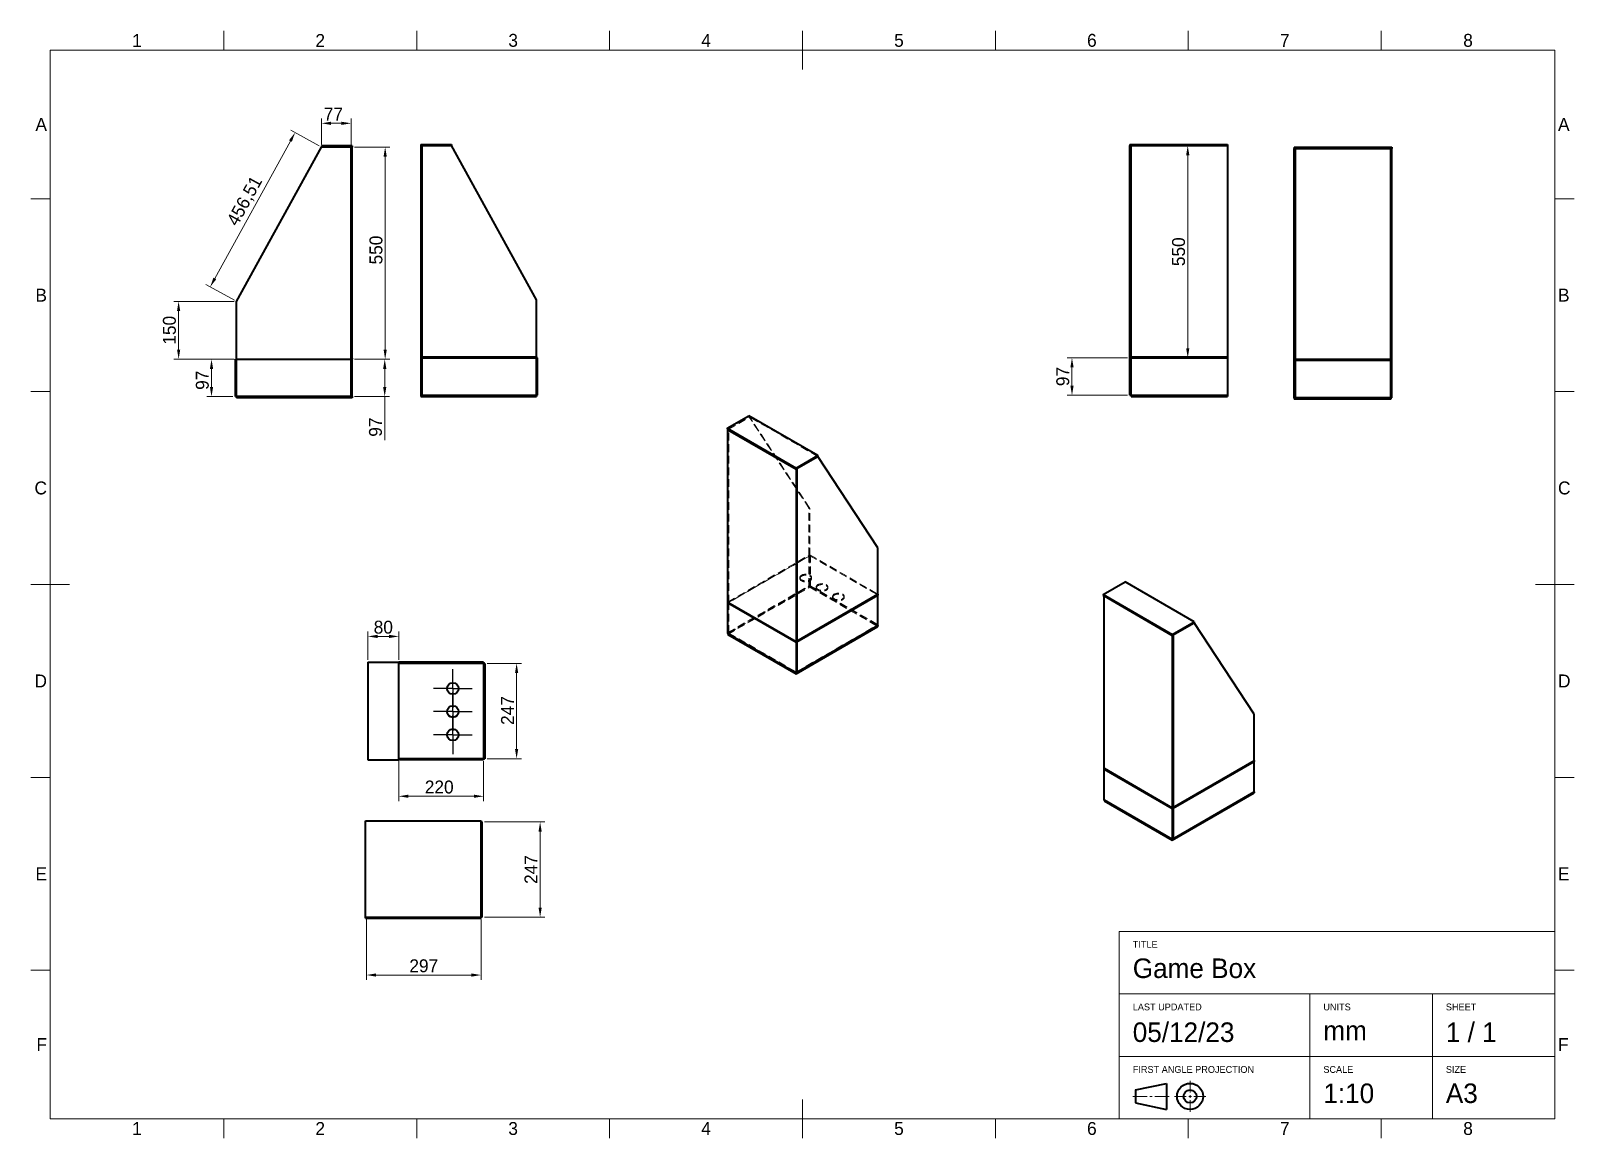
# Model space of a CAD drawing. Header units: millimetres. Extents: x 15 to 415, y 5 to 292.
import ezdxf

# ---------------------------------------------------------------- set-up
doc = ezdxf.new("R2010")
doc.units = ezdxf.units.MM
doc.linetypes.add('CenterLine', pattern=[8, 5, -1, 1, -1])
doc.linetypes.add('DraftedLine', pattern=[3, 2, -1])
for name, color, linetype in [('Annotations', 7, 'Continuous'), ('Border', 7, 'Continuous'), ('Geometries', 7, 'Continuous')]:
    doc.layers.add(name, color=color, linetype=linetype)
doc.styles.add('Shapr0', font='txt', dxfattribs={"height": 3.3495})
doc.styles.add('Shapr1', font='txt', dxfattribs={"height": 3.3495})
doc.styles.add('Shapr3', font='txt', dxfattribs={"height": 3.3495})
doc.styles.add('Shapr4', font='txt', dxfattribs={"height": 3.3495})
doc.styles.add('Shapr6', font='txt', dxfattribs={"height": 3.3495})
doc.styles.add('Shapr9', font='txt', dxfattribs={"height": 3.3495})
doc.dimstyles.new('ISO-25', dxfattribs={"dimtxt": 2.5, "dimasz": 2.5, "dimexe": 1.25, "dimexo": 0.625, "dimtad": 1, "dimtxsty": 'Standard', "dimcen": 2.5, "dimadec": 0, "dimazin": 0, "dimtfac": 1, "dimtmove": 0, "dimatfit": 3, "dimfxl": 1, "dimarcsym": 0})

# ---------------------------------------------------------------- blocks, each defined once
blk = doc.blocks.new('*D2')
at = {"layer": 'Annotations', "color": 0, "linetype": 'Continuous', "lineweight": 15}
for p, q in [((67.67, 221.89), (52.05, 221.89)), ((53.3, 209.39), (53.3, 219.39)), ((67.67, 206.89), (52.05, 206.89))]:
    blk.add_line(p, q, dxfattribs=at)
at = {"layer": 'Annotations', "color": 0}
for points in [[(53.71, 219.39), (52.88, 219.39), (53.3, 221.89)], [(52.88, 209.39), (53.71, 209.39), (53.3, 206.89)]]:
    blk.add_solid(points, dxfattribs=at)
at = {"layer": 'Defpoints', "color": 0}
for p in [(53.3, 221.89), (68.3, 221.89), (68.3, 206.89)]:
    blk.add_point(p, dxfattribs=at)
at = {"layer": 'Annotations', "color": 0, "lineweight": 15, "insert": (50.92, 214.39), "char_height": 3.349, "attachment_point": 5, "rotation": 90, "style": 'Shapr9'}
blk.add_mtext('\\A1;150', dxfattribs=at)
blk = doc.blocks.new('*D3')
at = {"layer": 'Annotations', "color": 0, "linetype": 'Continuous', "lineweight": 15}
for p, q in [((67.37, 206.89), (60.57, 206.89)), ((61.82, 199.69), (61.82, 204.39)), ((67.37, 197.19), (60.57, 197.19))]:
    blk.add_line(p, q, dxfattribs=at)
at = {"layer": 'Annotations', "color": 0}
for points in [[(62.24, 204.39), (61.41, 204.39), (61.82, 206.89)], [(61.41, 199.69), (62.24, 199.69), (61.82, 197.19)]]:
    blk.add_solid(points, dxfattribs=at)
at = {"layer": 'Defpoints', "color": 0}
for p in [(61.82, 206.89), (68, 206.89), (68, 197.19)]:
    blk.add_point(p, dxfattribs=at)
at = {"layer": 'Annotations', "color": 0, "lineweight": 15, "insert": (59.45, 201.44), "char_height": 3.349, "attachment_point": 5, "rotation": 90, "style": 'Shapr9'}
blk.add_mtext('\\A1;97', dxfattribs=at)
blk = doc.blocks.new('*D4')
at = {"layer": 'Annotations', "color": 0, "linetype": 'Continuous', "lineweight": 15}
for p, q in [((89.75, 262.19), (82.39, 266.24)), ((62.69, 227.83), (82.28, 263.44)), ((67.75, 222.19), (60.39, 226.24))]:
    blk.add_line(p, q, dxfattribs=at)
at = {"layer": 'Annotations', "color": 0}
for points in [[(82.64, 263.24), (81.91, 263.65), (83.48, 265.63)], [(62.32, 228.03), (63.05, 227.62), (61.48, 225.63)]]:
    blk.add_solid(points, dxfattribs=at)
at = {"layer": 'Defpoints', "color": 0}
for p in [(83.48, 265.63), (90.3, 261.89), (68.3, 221.89)]:
    blk.add_point(p, dxfattribs=at)
at = {"layer": 'Annotations', "color": 0, "lineweight": 15, "insert": (70.6, 247.81), "char_height": 3.349, "attachment_point": 5, "rotation": 61.1892, "style": 'Shapr9'}
blk.add_mtext('\\A1;456,51', dxfattribs=at)
blk = doc.blocks.new('*D5')
at = {"layer": 'Annotations', "color": 0, "linetype": 'Continuous', "lineweight": 15}
for p, q in [((90.3, 262.51), (90.3, 269.29)), ((95.5, 268.04), (92.8, 268.04)), ((98, 262.51), (98, 269.29))]:
    blk.add_line(p, q, dxfattribs=at)
at = {"layer": 'Annotations', "color": 0}
for points in [[(92.8, 268.45), (92.8, 267.62), (90.3, 268.04)], [(95.5, 267.62), (95.5, 268.45), (98, 268.04)]]:
    blk.add_solid(points, dxfattribs=at)
at = {"layer": 'Defpoints', "color": 0}
for p in [(90.3, 268.04), (90.3, 261.89), (98, 261.89)]:
    blk.add_point(p, dxfattribs=at)
at = {"layer": 'Annotations', "color": 0, "lineweight": 15, "insert": (93.4, 270.41), "char_height": 3.349, "attachment_point": 5, "style": 'Shapr9'}
blk.add_mtext('\\A1;77', dxfattribs=at)
blk = doc.blocks.new('*D6')
at = {"layer": 'Annotations', "color": 0, "linetype": 'Continuous', "lineweight": 15}
for p, q in [((98.92, 261.89), (108.08, 261.89)), ((106.83, 209.39), (106.83, 259.39)), ((98.92, 206.89), (108.08, 206.89))]:
    blk.add_line(p, q, dxfattribs=at)
at = {"layer": 'Annotations', "color": 0}
for points in [[(107.25, 259.39), (106.42, 259.39), (106.83, 261.89)], [(106.42, 209.39), (107.25, 209.39), (106.83, 206.89)]]:
    blk.add_solid(points, dxfattribs=at)
at = {"layer": 'Defpoints', "color": 0}
for p in [(98.3, 261.89), (106.83, 261.89), (98.3, 206.89)]:
    blk.add_point(p, dxfattribs=at)
at = {"layer": 'Annotations', "color": 0, "lineweight": 15, "insert": (104.46, 235.19), "char_height": 3.349, "attachment_point": 5, "rotation": 90, "style": 'Shapr9'}
blk.add_mtext('\\A1;550', dxfattribs=at)
blk = doc.blocks.new('*D7')
at = {"layer": 'Annotations', "color": 0, "linetype": 'Continuous', "lineweight": 15}
for p, q in [((98.92, 206.89), (107.97, 206.89)), ((106.72, 199.69), (106.72, 204.39)), ((98.92, 197.19), (107.97, 197.19)), ((106.72, 197.19), (106.72, 185.87))]:
    blk.add_line(p, q, dxfattribs=at)
at = {"layer": 'Annotations', "color": 0}
for points in [[(107.14, 204.39), (106.3, 204.39), (106.72, 206.89)], [(106.3, 199.69), (107.14, 199.69), (106.72, 197.19)]]:
    blk.add_solid(points, dxfattribs=at)
at = {"layer": 'Defpoints', "color": 0}
for p in [(98.3, 206.89), (106.72, 206.89), (98.3, 197.19)]:
    blk.add_point(p, dxfattribs=at)
at = {"layer": 'Annotations', "color": 0, "lineweight": 15, "insert": (104.34, 189.29), "char_height": 3.349, "attachment_point": 5, "rotation": 90, "style": 'Shapr9'}
blk.add_mtext('\\A1;97', dxfattribs=at)
blk = doc.blocks.new('*D8')
at = {"layer": 'Annotations', "color": 0, "linetype": 'Continuous', "lineweight": 15}
for p, q in [((133.28, 128.05), (142.15, 128.05)), ((140.9, 125.55), (140.9, 105.85)), ((133.28, 103.35), (142.15, 103.35))]:
    blk.add_line(p, q, dxfattribs=at)
at = {"layer": 'Annotations', "color": 0}
for points in [[(141.32, 125.55), (140.49, 125.55), (140.9, 128.05)], [(140.49, 105.85), (141.32, 105.85), (140.9, 103.35)]]:
    blk.add_solid(points, dxfattribs=at)
at = {"layer": 'Defpoints', "color": 0}
for p in [(132.65, 128.05), (132.65, 103.35), (140.9, 103.35)]:
    blk.add_point(p, dxfattribs=at)
at = {"layer": 'Annotations', "color": 0, "lineweight": 15, "insert": (138.53, 115.84), "char_height": 3.349, "attachment_point": 5, "rotation": 90, "style": 'Shapr4'}
blk.add_mtext('\\A1;247', dxfattribs=at)
blk = doc.blocks.new('*D9')
at = {"layer": 'Annotations', "color": 0, "linetype": 'Continuous', "lineweight": 15}
for p, q in [((110.35, 102.72), (110.35, 92.36)), ((132.35, 102.72), (132.35, 92.36)), ((129.85, 93.61), (112.85, 93.61))]:
    blk.add_line(p, q, dxfattribs=at)
at = {"layer": 'Annotations', "color": 0}
for points in [[(112.85, 94.03), (112.85, 93.2), (110.35, 93.61)], [(129.85, 93.2), (129.85, 94.03), (132.35, 93.61)]]:
    blk.add_solid(points, dxfattribs=at)
at = {"layer": 'Defpoints', "color": 0}
for p in [(110.35, 103.35), (132.35, 103.35), (110.35, 93.61)]:
    blk.add_point(p, dxfattribs=at)
at = {"layer": 'Annotations', "color": 0, "lineweight": 15, "insert": (120.84, 95.99), "char_height": 3.349, "attachment_point": 5, "style": 'Shapr4'}
blk.add_mtext('\\A1;220', dxfattribs=at)
blk = doc.blocks.new('*D10')
at = {"layer": 'Annotations', "color": 0, "linetype": 'Continuous', "lineweight": 15}
for p, q in [((102.35, 128.97), (102.35, 136.29)), ((110.35, 128.97), (110.35, 136.29)), ((104.85, 135.04), (107.85, 135.04))]:
    blk.add_line(p, q, dxfattribs=at)
at = {"layer": 'Annotations', "color": 0}
for points in [[(104.85, 135.46), (104.85, 134.62), (102.35, 135.04)], [(107.85, 134.62), (107.85, 135.46), (110.35, 135.04)]]:
    blk.add_solid(points, dxfattribs=at)
at = {"layer": 'Defpoints', "color": 0}
for p in [(110.35, 135.04), (102.35, 128.35), (110.35, 128.35)]:
    blk.add_point(p, dxfattribs=at)
at = {"layer": 'Annotations', "color": 0, "lineweight": 15, "insert": (106.35, 137.42), "char_height": 3.349, "attachment_point": 5, "style": 'Shapr4'}
blk.add_mtext('\\A1;80', dxfattribs=at)
blk = doc.blocks.new('*U11')
at = {"layer": 'Annotations', "linetype": 'Continuous', "lineweight": -3}
for q in [(124.37, 126.55), (119.37, 121.55), (124.37, 116.55), (129.37, 121.55)]:
    blk.add_line((124.37, 121.55), q, dxfattribs=at)
at = {"layer": 'Annotations', "linetype": 'CenterLine', "lineweight": -3}
for p, q in [((124.37, 123.05), (124.37, 126.05)), ((122.87, 121.55), (119.87, 121.55)), ((124.37, 120.05), (124.37, 117.05)), ((125.87, 121.55), (128.87, 121.55))]:
    blk.add_line(p, q, dxfattribs=at)
blk = doc.blocks.new('*U12')
at = {"layer": 'Annotations', "linetype": 'Continuous', "lineweight": -3}
for q in [(124.37, 120.55), (119.37, 115.55), (124.37, 110.55), (129.37, 115.55)]:
    blk.add_line((124.37, 115.55), q, dxfattribs=at)
at = {"layer": 'Annotations', "linetype": 'CenterLine', "lineweight": -3}
for p, q in [((124.37, 117.05), (124.37, 120.05)), ((122.87, 115.55), (119.87, 115.55)), ((124.37, 114.05), (124.37, 111.05)), ((125.87, 115.55), (128.87, 115.55))]:
    blk.add_line(p, q, dxfattribs=at)
blk = doc.blocks.new('*U13')
at = {"layer": 'Annotations', "linetype": 'Continuous', "lineweight": -3}
for q in [(124.37, 114.55), (119.37, 109.55), (124.37, 104.55), (129.37, 109.55)]:
    blk.add_line((124.37, 109.55), q, dxfattribs=at)
at = {"layer": 'Annotations', "linetype": 'CenterLine', "lineweight": -3}
for p, q in [((124.37, 111.05), (124.37, 114.05)), ((122.87, 109.55), (119.87, 109.55)), ((124.37, 108.05), (124.37, 105.05)), ((125.87, 109.55), (128.87, 109.55))]:
    blk.add_line(p, q, dxfattribs=at)
blk = doc.blocks.new('*U14')
at = {"layer": 'Annotations', "linetype": 'Continuous', "lineweight": -3}
for q in [(124.37, 114.55), (119.37, 109.55), (124.37, 104.55), (129.37, 109.55)]:
    blk.add_line((124.37, 109.55), q, dxfattribs=at)
at = {"layer": 'Annotations', "linetype": 'CenterLine', "lineweight": -3}
for p, q in [((124.37, 111.05), (124.37, 114.05)), ((122.87, 109.55), (119.87, 109.55)), ((124.37, 108.05), (124.37, 105.05)), ((125.87, 109.55), (128.87, 109.55))]:
    blk.add_line(p, q, dxfattribs=at)
blk = doc.blocks.new('*D15')
at = {"layer": 'Annotations', "color": 0, "linetype": 'Continuous', "lineweight": 15}
for p, q in [((101.99, 61.65), (101.99, 46.02)), ((131.69, 61.65), (131.69, 46.02)), ((104.49, 47.27), (129.19, 47.27))]:
    blk.add_line(p, q, dxfattribs=at)
at = {"layer": 'Annotations', "color": 0}
for points in [[(104.49, 47.69), (104.49, 46.86), (101.99, 47.27)], [(129.19, 46.86), (129.19, 47.69), (131.69, 47.27)]]:
    blk.add_solid(points, dxfattribs=at)
at = {"layer": 'Defpoints', "color": 0}
for p in [(101.99, 62.27), (131.69, 62.27), (131.69, 47.27)]:
    blk.add_point(p, dxfattribs=at)
at = {"layer": 'Annotations', "color": 0, "lineweight": 15, "insert": (116.84, 49.65), "char_height": 3.349, "attachment_point": 5, "style": 'Shapr6'}
blk.add_mtext('\\A1;297', dxfattribs=at)
blk = doc.blocks.new('*D16')
at = {"layer": 'Annotations', "color": 0, "linetype": 'Continuous', "lineweight": 15}
for p, q in [((132.62, 86.97), (148.24, 86.97)), ((146.99, 64.77), (146.99, 84.47)), ((132.62, 62.27), (148.24, 62.27))]:
    blk.add_line(p, q, dxfattribs=at)
at = {"layer": 'Annotations', "color": 0}
for points in [[(147.41, 84.47), (146.58, 84.47), (146.99, 86.97)], [(146.58, 64.77), (147.41, 64.77), (146.99, 62.27)]]:
    blk.add_solid(points, dxfattribs=at)
at = {"layer": 'Defpoints', "color": 0}
for p in [(131.99, 86.97), (146.99, 86.97), (131.99, 62.27)]:
    blk.add_point(p, dxfattribs=at)
at = {"layer": 'Annotations', "color": 0, "lineweight": 15, "insert": (144.62, 74.62), "char_height": 3.349, "attachment_point": 5, "rotation": 90, "style": 'Shapr6'}
blk.add_mtext('\\A1;247', dxfattribs=at)
blk = doc.blocks.new('*D17')
at = {"layer": 'Annotations', "color": 0, "linetype": 'Continuous', "lineweight": 15}
for p, q in [((300.48, 262.25), (316.1, 262.25)), ((314.85, 209.75), (314.85, 259.75)), ((300.48, 207.25), (316.1, 207.25))]:
    blk.add_line(p, q, dxfattribs=at)
at = {"layer": 'Annotations', "color": 0}
for points in [[(315.27, 259.75), (314.43, 259.75), (314.85, 262.25)], [(314.43, 209.75), (315.27, 209.75), (314.85, 207.25)]]:
    blk.add_solid(points, dxfattribs=at)
at = {"layer": 'Defpoints', "color": 0}
for p in [(299.85, 262.25), (314.85, 262.25), (299.85, 207.25)]:
    blk.add_point(p, dxfattribs=at)
at = {"layer": 'Annotations', "color": 0, "lineweight": 15, "insert": (312.48, 234.75), "char_height": 3.349, "attachment_point": 5, "rotation": 90, "style": 'Shapr3'}
blk.add_mtext('\\A1;550', dxfattribs=at)
blk = doc.blocks.new('*D18')
at = {"layer": 'Annotations', "color": 0, "linetype": 'Continuous', "lineweight": 15}
for p, q in [((299.23, 207.25), (283.6, 207.25)), ((284.85, 200.05), (284.85, 204.75)), ((299.23, 197.55), (283.6, 197.55))]:
    blk.add_line(p, q, dxfattribs=at)
at = {"layer": 'Annotations', "color": 0}
for points in [[(285.27, 204.75), (284.43, 204.75), (284.85, 207.25)], [(284.43, 200.05), (285.27, 200.05), (284.85, 197.55)]]:
    blk.add_solid(points, dxfattribs=at)
at = {"layer": 'Defpoints', "color": 0}
for p in [(284.85, 207.25), (299.85, 207.25), (299.85, 197.55)]:
    blk.add_point(p, dxfattribs=at)
at = {"layer": 'Annotations', "color": 0, "lineweight": 15, "insert": (282.48, 202.4), "char_height": 3.349, "attachment_point": 5, "rotation": 90, "style": 'Shapr3'}
blk.add_mtext('\\A1;97', dxfattribs=at)
blk = doc.blocks.new('*U19')
at = {"layer": 'Border', "linetype": 'Continuous', "lineweight": 15}
for p, q in [((410, 58.6), (297.1, 58.6)), ((297.1, 10), (297.1, 58.6)), ((410, 10), (410, 58.6)), ((410, 42.4), (297.1, 42.4)), ((346.5, 10), (346.5, 42.4)), ((378.25, 10), (378.25, 42.4)), ((410, 26.2), (297.1, 26.2)), ((315.450088, 16.837486), (315.450088, 19.875004)), ((315.450088, 15.487478), (315.450088, 16.162482)), ((300.6, 15.82498), (304.312522, 15.82498)), ((304.987526, 15.82498), (305.66253, 15.82498)), ((310.050056, 15.82498), (306.337534, 15.82498)), ((314.437582, 15.82498), (311.400064, 15.82498)), ((315.112586, 15.82498), (315.78759, 15.82498)), ((315.450088, 14.812474), (315.450088, 11.774956)), ((316.462594, 15.82498), (319.500112, 15.82498)), ((410, 10), (297.1, 10))]:
    blk.add_line(p, q, dxfattribs=at)
at = {"layer": 'Border', "linetype": 'Continuous', "lineweight": 40}
for p, q in [((301.275004, 17.51249), (309.375052, 19.2)), ((301.275004, 17.51249), (301.275004, 14.13747)), ((309.375052, 19.2), (309.375052, 12.44996)), ((301.275004, 14.13747), (309.375052, 12.44996))]:
    blk.add_line(p, q, dxfattribs=at)
for radius in [3.37502, 1.68751]:
    blk.add_circle((315.450088, 15.82498), radius, dxfattribs=at)

msp = doc.modelspace()

# ---------------------------------------------------------------- linework, layer by layer
at = {"layer": 'Border', "linetype": 'Continuous', "lineweight": 15}
for p, q in [((65, 287), (65, 292)), ((115, 287), (115, 292)), ((165, 287), (165, 292)), ((215, 282), (215, 292)), ((265, 287), (265, 292)), ((315, 287), (315, 292)), ((365, 287), (365, 292)), ((410, 287), (20, 287)), ((20, 287), (20, 10)), ((410, 10), (410, 287)), ((20, 248.5), (15, 248.5)), ((410, 248.5), (415, 248.5)), ((20, 198.5), (15, 198.5)), ((410, 198.5), (415, 198.5)), ((25, 148.5), (15, 148.5)), ((405, 148.5), (415, 148.5)), ((20, 98.5), (15, 98.5)), ((410, 98.5), (415, 98.5)), ((20, 48.5), (15, 48.5)), ((410, 48.5), (415, 48.5)), ((215, 15), (215, 5)), ((20, 10), (410, 10)), ((65, 10), (65, 5)), ((115, 10), (115, 5)), ((165, 10), (165, 5)), ((265, 10), (265, 5)), ((315, 10), (315, 5)), ((365, 10), (365, 5))]:
    msp.add_line(p, q, dxfattribs=at)
at = {"layer": 'Geometries', "linetype": 'Continuous', "lineweight": 40}
for p, q in [((68.2961, 221.8865), (90.2961, 261.8865)), ((90.2961, 262.1865), (90.2961, 261.8865)), ((98.2961, 262.1865), (90.2961, 262.1865)), ((97.9961, 261.8865), (90.2961, 261.8865)), ((97.9961, 261.8865), (90.2961, 261.8865)), ((97.9961, 206.8865), (97.9961, 261.8865)), ((98.2961, 261.8865), (97.9961, 261.8865)), ((98.2961, 262.1865), (98.2961, 261.8865)), ((98.2961, 206.8865), (98.2961, 261.8865)), ((116.0494, 262.55), (124.0494, 262.55)), ((116.0494, 262.55), (116.0494, 262.25)), ((116.0494, 262.25), (116.3494, 262.25)), ((116.3494, 262.25), (116.0494, 262.25)), ((116.0494, 262.25), (116.0494, 207.25)), ((116.3494, 262.25), (124.0494, 262.25)), ((116.3494, 262.25), (116.3494, 207.25)), ((116.3494, 262.25), (124.0494, 262.25)), ((116.3494, 262.25), (116.3494, 207.25)), ((124.0494, 262.55), (124.0494, 262.25)), ((146.0494, 222.25), (124.0494, 262.25)), ((299.85, 262.55), (325.15, 262.55)), ((299.85, 262.55), (299.85, 262.25)), ((299.85, 262.25), (300.15, 262.25)), ((299.85, 207.25), (299.85, 262.25)), ((300.15, 262.25), (325.15, 262.25)), ((300.15, 262.25), (325.15, 262.25)), ((300.15, 207.25), (300.15, 262.25)), ((325.15, 262.55), (325.15, 262.25)), ((325.15, 262.25), (325.15, 207.25)), ((342.4541, 261.8431), (342.4541, 261.5431)), ((342.4541, 261.8431), (367.7541, 261.8431)), ((342.4541, 261.5431), (342.7541, 261.5431)), ((342.4541, 221.5431), (342.4541, 261.5431)), ((342.7541, 261.5431), (342.4541, 261.5431)), ((342.7541, 261.5431), (367.4541, 261.5431)), ((342.7541, 221.5431), (342.7541, 261.5431)), ((367.4541, 261.5431), (367.7541, 261.5431)), ((367.7541, 261.5431), (367.4541, 261.5431)), ((367.4541, 221.5431), (367.4541, 261.5431)), ((367.7541, 261.8431), (367.7541, 261.5431)), ((367.7541, 221.5431), (367.7541, 261.5431)), ((68.2961, 206.8865), (68.2961, 221.8865)), ((146.0494, 207.25), (146.0494, 222.25)), ((342.4541, 206.5431), (342.4541, 221.5431)), ((342.7541, 221.5431), (342.4541, 221.5431)), ((342.7541, 206.8431), (342.7541, 221.5431)), ((367.4541, 206.8431), (367.4541, 221.5431)), ((367.7541, 221.5431), (367.4541, 221.5431)), ((367.7541, 206.5431), (367.7541, 221.5431)), ((67.9961, 206.8865), (68.2961, 206.8865)), ((67.9961, 197.1865), (67.9961, 206.8865)), ((68.2961, 206.8865), (97.9961, 206.8865)), ((68.2961, 197.1865), (68.2961, 206.8865)), ((68.2961, 206.8865), (97.9961, 206.8865)), ((98.2961, 207.1865), (97.9961, 207.1865)), ((98.2961, 206.8865), (97.9961, 206.8865)), ((97.9961, 197.1865), (97.9961, 206.8865)), ((97.9961, 206.8865), (98.2961, 206.8865)), ((97.9961, 206.8865), (98.2961, 206.8865)), ((98.2961, 207.1865), (98.2961, 206.8865)), ((98.2961, 197.1865), (98.2961, 206.8865)), ((116.0494, 207.55), (116.0494, 207.25)), ((116.0494, 207.55), (116.3494, 207.55)), ((116.0494, 207.25), (116.3494, 207.25)), ((116.3494, 207.25), (116.0494, 207.25)), ((116.0494, 207.25), (116.0494, 197.55)), ((116.3494, 207.25), (116.0494, 207.25)), ((116.3494, 207.55), (146.0494, 207.55)), ((116.3494, 207.25), (146.0494, 207.25)), ((146.0494, 207.25), (116.3494, 207.25)), ((116.3494, 207.25), (116.3494, 197.55)), ((116.3494, 207.25), (116.3494, 197.55)), ((146.0494, 207.25), (116.3494, 207.25)), ((146.0494, 207.55), (146.0494, 207.25)), ((146.0494, 197.55), (146.0494, 207.25)), ((146.3494, 207.25), (146.0494, 207.25)), ((146.3494, 197.55), (146.3494, 207.25)), ((299.85, 197.55), (299.85, 207.25)), ((299.85, 207.25), (300.15, 207.25)), ((299.85, 207.25), (300.15, 207.25)), ((300.15, 207.55), (300.15, 207.25)), ((300.15, 207.55), (325.15, 207.55)), ((300.15, 207.25), (325.15, 207.25)), ((300.15, 207.25), (325.15, 207.25)), ((300.15, 197.55), (300.15, 207.25)), ((300.15, 207.25), (325.15, 207.25)), ((325.15, 207.55), (325.15, 207.25)), ((325.15, 207.25), (325.15, 197.55)), ((342.7541, 206.8431), (342.4541, 206.8431)), ((342.4541, 206.8431), (342.4541, 206.5431)), ((342.7541, 206.5431), (342.4541, 206.5431)), ((342.4541, 196.8431), (342.4541, 206.5431)), ((342.7541, 206.5431), (342.4541, 206.5431)), ((342.7541, 206.5431), (342.4541, 206.5431)), ((367.4541, 206.8431), (342.7541, 206.8431)), ((342.7541, 206.5431), (342.7541, 206.8431)), ((342.7541, 196.8431), (342.7541, 206.5431)), ((367.4541, 206.5431), (342.7541, 206.5431)), ((367.4541, 206.8431), (367.4541, 206.5431)), ((367.4541, 206.5431), (367.4541, 206.8431)), ((367.7541, 206.5431), (367.4541, 206.5431)), ((367.4541, 196.8431), (367.4541, 206.5431)), ((367.7541, 206.5431), (367.4541, 206.5431)), ((367.7541, 196.8431), (367.7541, 206.5431)), ((67.9961, 197.1865), (68.2961, 197.1865)), ((68.2961, 197.1865), (68.2961, 196.8865)), ((97.9961, 197.1865), (68.2961, 197.1865)), ((98.2961, 196.8865), (68.2961, 196.8865)), ((98.2961, 197.1865), (97.9961, 197.1865)), ((97.9961, 197.1865), (98.2961, 197.1865)), ((98.2961, 197.1865), (98.2961, 196.8865)), ((116.0494, 197.55), (116.0494, 197.25)), ((116.0494, 197.55), (116.3494, 197.55)), ((116.3494, 197.55), (116.0494, 197.55)), ((116.0494, 197.25), (146.0494, 197.25)), ((116.3494, 197.55), (146.0494, 197.55)), ((116.3494, 197.55), (146.0494, 197.55)), ((146.0494, 197.55), (146.0494, 197.25)), ((146.3494, 197.55), (146.0494, 197.55)), ((299.85, 197.55), (300.15, 197.55)), ((300.15, 197.55), (325.15, 197.55)), ((300.15, 197.55), (300.15, 197.25)), ((300.15, 197.55), (325.15, 197.55)), ((300.15, 197.25), (325.15, 197.25)), ((325.15, 197.55), (325.15, 197.25)), ((342.7541, 196.8431), (342.4541, 196.8431)), ((342.7541, 196.8431), (342.4541, 196.8431)), ((342.4541, 196.8431), (342.4541, 196.5431)), ((367.4541, 196.5431), (342.4541, 196.5431)), ((367.4541, 196.8431), (342.7541, 196.8431)), ((367.4541, 196.8431), (367.4541, 196.5431)), ((367.7541, 196.8431), (367.4541, 196.8431)), ((195.4485, 188.9923), (201.1054, 192.2583)), ((218.9952, 181.9296), (201.1054, 192.2583)), ((195.4485, 188.9923), (195.4485, 188.7473)), ((195.4485, 188.9923), (213.3383, 178.6636)), ((195.4485, 188.7473), (195.6606, 188.6249)), ((195.6606, 188.6249), (213.3383, 178.4186)), ((195.6606, 143.7175), (195.6606, 188.6249)), ((195.6606, 188.6249), (213.3383, 178.4186)), ((213.3383, 178.6636), (218.9952, 181.9296)), ((213.5504, 178.5411), (218.9952, 181.6846)), ((213.5504, 178.5411), (218.9952, 181.6846)), ((218.9952, 181.9296), (218.9952, 181.6846)), ((234.5515, 158.0062), (218.9952, 181.6846)), ((213.3383, 178.6636), (213.3383, 178.4186)), ((213.3383, 178.4186), (213.5504, 178.5411)), ((213.5504, 178.5411), (213.3383, 178.4186)), ((213.3383, 178.4186), (213.3383, 133.5113)), ((213.5504, 178.5411), (213.5504, 133.6338)), ((213.5504, 178.5411), (213.5504, 133.6338)), ((234.5515, 145.7588), (234.5515, 158.0062)), ((292.9485, 145.89), (298.6054, 149.1559)), ((316.4952, 138.8273), (298.6054, 149.1559)), ((213.3383, 133.7563), (234.5515, 146.0037)), ((234.5515, 145.7588), (213.5504, 133.6338)), ((213.5504, 133.6338), (234.5515, 145.7588)), ((234.5515, 145.7588), (213.5504, 133.6338)), ((234.5515, 146.0037), (234.5515, 145.7588)), ((234.5515, 137.8388), (234.5515, 145.7588)), ((292.9485, 145.89), (292.9485, 145.645)), ((292.9485, 145.89), (310.8383, 135.5613)), ((292.9485, 145.645), (293.1606, 145.5225)), ((293.1606, 145.5225), (310.8383, 135.3163)), ((293.1606, 100.6152), (293.1606, 145.5225)), ((293.1606, 145.5225), (310.8383, 135.3163)), ((195.6606, 143.9625), (213.3383, 133.7563)), ((195.6606, 143.9625), (195.6606, 143.7175)), ((195.6606, 143.7175), (213.3383, 133.5113)), ((195.6606, 135.7975), (195.6606, 143.7175)), ((195.6606, 143.7175), (213.3383, 133.5113)), ((195.6606, 143.7175), (213.3383, 133.5113)), ((213.3383, 125.5913), (234.5515, 137.8388)), ((213.3383, 125.3464), (234.5515, 137.5938)), ((213.5504, 125.7138), (234.5515, 137.8388)), ((234.5515, 137.8388), (234.5515, 137.5938)), ((310.8383, 135.5613), (316.4952, 138.8273)), ((311.0504, 135.4388), (316.4952, 138.5823)), ((311.0504, 135.4388), (316.4952, 138.5823)), ((316.4952, 138.8273), (316.4952, 138.5823)), ((332.0515, 114.9039), (316.4952, 138.5823)), ((195.6606, 135.7975), (195.6606, 135.5526)), ((195.6606, 135.7975), (213.3383, 125.5913)), ((195.6606, 135.7975), (213.3383, 125.5913)), ((195.6606, 135.5526), (213.3383, 125.3464)), ((213.3383, 133.7563), (213.3383, 133.5113)), ((213.3383, 133.5113), (213.5504, 133.6338)), ((213.5504, 133.6338), (213.3383, 133.5113)), ((213.5504, 133.6338), (213.3383, 133.5113)), ((213.3383, 133.5113), (213.3383, 125.5913)), ((213.5504, 133.6338), (213.5504, 125.7138)), ((213.5504, 133.6338), (213.5504, 125.7138)), ((310.8383, 135.5613), (310.8383, 135.3163)), ((310.8383, 135.3163), (311.0504, 135.4388)), ((311.0504, 135.4388), (310.8383, 135.3163)), ((310.8383, 135.3163), (310.8383, 90.409)), ((311.0504, 135.4388), (311.0504, 90.5315)), ((311.0504, 135.4388), (311.0504, 90.5315)), ((102.35, 128.35), (110.35, 128.35)), ((102.35, 128.35), (102.35, 103.05)), ((110.35, 128.05), (110.35, 128.35)), ((132.35, 128.35), (110.35, 128.35)), ((110.35, 103.35), (110.35, 128.05)), ((132.35, 128.05), (110.35, 128.05)), ((132.35, 128.35), (132.35, 128.05)), ((132.35, 128.05), (132.35, 103.35)), ((132.65, 128.05), (132.35, 128.05)), ((132.65, 128.05), (132.65, 103.35)), ((213.5504, 125.7138), (213.3383, 125.5913)), ((213.3383, 125.5913), (213.3383, 125.3464)), ((332.0515, 102.6565), (332.0515, 114.9039)), ((102.35, 103.05), (110.35, 103.05)), ((110.35, 103.05), (110.35, 103.35)), ((132.35, 103.35), (110.35, 103.35)), ((132.35, 103.05), (110.35, 103.05)), ((132.65, 103.35), (132.35, 103.35)), ((132.35, 103.35), (132.35, 103.05)), ((293.1606, 100.8602), (310.8383, 90.654)), ((293.1606, 100.8602), (293.1606, 100.6152)), ((293.1606, 100.6152), (310.8383, 90.409)), ((293.1606, 92.6952), (293.1606, 100.6152)), ((293.1606, 100.6152), (310.8383, 90.409)), ((293.1606, 100.6152), (310.8383, 90.409)), ((310.8383, 90.654), (332.0515, 102.9014)), ((332.0515, 102.6565), (311.0504, 90.5315)), ((311.0504, 90.5315), (332.0515, 102.6565)), ((332.0515, 102.6565), (311.0504, 90.5315)), ((332.0515, 102.9014), (332.0515, 102.6565)), ((332.0515, 94.7365), (332.0515, 102.6565)), ((293.1606, 92.6952), (293.1606, 92.4503)), ((293.1606, 92.6952), (310.8383, 82.489)), ((293.1606, 92.6952), (310.8383, 82.489)), ((293.1606, 92.4503), (310.8383, 82.2441)), ((310.8383, 82.489), (332.0515, 94.7365)), ((310.8383, 82.2441), (332.0515, 94.4915)), ((311.0504, 82.6115), (332.0515, 94.7365)), ((332.0515, 94.7365), (332.0515, 94.4915)), ((310.8383, 90.654), (310.8383, 90.409)), ((310.8383, 90.409), (311.0504, 90.5315)), ((311.0504, 90.5315), (310.8383, 90.409)), ((311.0504, 90.5315), (310.8383, 90.409)), ((310.8383, 90.409), (310.8383, 82.489)), ((311.0504, 90.5315), (311.0504, 82.6115)), ((311.0504, 90.5315), (311.0504, 82.6115)), ((101.6938, 87.2732), (131.6938, 87.2732)), ((101.6938, 62.2732), (101.6938, 87.2732)), ((131.6938, 86.9732), (131.6938, 87.2732)), ((131.6938, 62.2732), (131.6938, 86.9732)), ((131.9938, 86.9732), (131.6938, 86.9732)), ((131.9938, 62.2732), (131.9938, 86.9732)), ((311.0504, 82.6115), (310.8383, 82.489)), ((310.8383, 82.489), (310.8383, 82.2441)), ((101.6938, 62.2732), (101.9938, 62.2732)), ((101.6938, 61.9732), (101.6938, 62.2732)), ((101.6938, 61.9732), (101.9938, 61.9732)), ((101.9938, 62.2732), (131.6938, 62.2732)), ((101.9938, 61.9732), (101.9938, 62.2732)), ((101.9938, 61.9732), (131.6938, 61.9732)), ((131.6938, 61.9732), (131.6938, 62.2732)), ((131.9938, 62.2732), (131.6938, 62.2732))]:
    msp.add_line(p, q, dxfattribs=at)
at = {"layer": 'Geometries', "linetype": 'DraftedLine', "lineweight": 15}
for p, q in [((195.4485, 188.7473), (201.1054, 192.0133)), ((195.6606, 188.8698), (201.1054, 192.0133)), ((201.1054, 192.2583), (201.1054, 192.0133)), ((218.9952, 181.6846), (201.1054, 192.0133)), ((216.6617, 168.3349), (201.1054, 192.0133)), ((201.1054, 192.0133), (201.3175, 191.8908)), ((195.6606, 188.6249), (195.6606, 188.8698)), ((195.8728, 188.7473), (195.6606, 188.6249)), ((195.8728, 188.7473), (201.3175, 191.8908)), ((195.8728, 143.84), (195.8728, 188.7473)), ((195.8728, 143.84), (195.8728, 188.7473)), ((216.8738, 168.2124), (201.3175, 191.8908)), ((234.3394, 158.1287), (218.783, 181.8071)), ((218.783, 181.8071), (218.9952, 181.6846)), ((213.3383, 178.6636), (213.5504, 178.5411)), ((213.3383, 178.6636), (213.5504, 178.5411)), ((216.6617, 156.0875), (216.6617, 168.3349)), ((216.6617, 168.3349), (216.8738, 168.2124)), ((216.8738, 155.965), (216.8738, 168.2124)), ((195.6606, 143.9625), (216.8738, 156.2099)), ((216.6617, 148.1674), (216.6617, 156.0875)), ((216.6617, 156.0875), (216.8738, 155.965)), ((216.6617, 156.0875), (216.8738, 155.965)), ((216.8738, 156.2099), (234.5515, 146.0037)), ((216.8738, 156.2099), (216.8738, 155.965)), ((217.086, 156.0875), (216.8738, 155.965)), ((217.086, 148.1674), (217.086, 156.0875)), ((234.3394, 145.8813), (234.3394, 158.1287)), ((234.3394, 158.1287), (234.5515, 158.0062)), ((195.6606, 143.7175), (216.8738, 155.965)), ((216.8738, 155.965), (195.8728, 143.84)), ((216.8738, 155.965), (195.8728, 143.84)), ((216.8738, 155.965), (234.5515, 145.7588)), ((216.8738, 148.045), (216.8738, 155.965)), ((216.8738, 148.045), (216.8738, 155.965)), ((216.8738, 155.965), (234.3394, 145.8813)), ((195.6606, 136.0425), (216.6617, 148.1674)), ((195.6606, 135.7975), (216.8738, 148.045)), ((195.8728, 135.92), (216.8738, 148.045)), ((214.3308, 150.3005), (214.3308, 150.0556)), ((216.6617, 148.1674), (216.8738, 148.045)), ((217.086, 148.1674), (216.8738, 148.045)), ((216.8738, 148.045), (216.8738, 147.8)), ((216.8738, 148.045), (234.5515, 137.8388)), ((216.8738, 148.045), (234.3394, 137.9612)), ((217.086, 148.1674), (234.5515, 138.0837)), ((217.3308, 150.3005), (217.3308, 150.0556)), ((195.6606, 135.5526), (216.8738, 147.8)), ((216.8738, 147.8), (234.5515, 137.5938)), ((218.5735, 147.8511), (218.5735, 147.6061)), ((221.5735, 147.8511), (221.5735, 147.6061)), ((222.8161, 145.4016), (222.8161, 145.1566)), ((225.8161, 145.4016), (225.8161, 145.1566)), ((234.3394, 145.8813), (234.5515, 145.7588)), ((234.3394, 137.9612), (234.3394, 145.8813)), ((234.3394, 137.9612), (234.3394, 145.8813)), ((234.3394, 145.8813), (234.5515, 145.7588)), ((195.8728, 143.84), (195.6606, 143.7175)), ((195.8728, 143.84), (195.6606, 143.7175)), ((195.8728, 135.92), (195.8728, 143.84)), ((195.8728, 135.92), (195.8728, 143.84)), ((195.6606, 136.0425), (195.8728, 135.92)), ((213.3383, 125.8363), (234.3394, 137.9612)), ((234.5515, 138.0837), (234.3394, 137.9612)), ((234.3394, 137.9612), (234.5515, 137.8388)), ((195.8728, 135.92), (195.6606, 135.7975)), ((195.8728, 135.92), (213.5504, 125.7138)), ((213.3383, 133.7563), (213.5504, 133.6338)), ((213.3383, 133.7563), (213.5504, 133.6338)), ((213.3383, 133.7563), (213.5504, 133.6338)), ((213.3383, 133.7563), (213.5504, 133.6338)), ((213.3383, 125.8363), (213.5504, 125.7138))]:
    msp.add_line(p, q, dxfattribs=at)
at = {"layer": 'Geometries', "linetype": 'Continuous', "lineweight": 40}
for centre in [(124.375, 121.55), (124.375, 115.55), (124.375, 109.55)]:
    msp.add_circle(centre, 1.5, dxfattribs=at)
at = {"layer": 'Geometries', "linetype": 'DraftedLine', "lineweight": 15}
for centre in [(215.8308, 150.3005), (215.8308, 150.0556), (220.0735, 147.8511), (220.0735, 147.6061), (224.3161, 145.4016), (224.3161, 145.1566)]:
    msp.add_ellipse(centre, major_axis=(-1.5, 0), ratio=0.57735027, dxfattribs=at)

# ---------------------------------------------------------------- block references
for name in ['*U11', '*U12', '*U13', '*U14', '*U19']:
    msp.add_blockref(name, (0, 0))

# ---------------------------------------------------------------- texts
at = {"layer": 'Border', "linetype": 'Continuous', "lineweight": 15, "char_height": 3.3495, "width": 3.3495, "style": 'Shapr0'}
for s, insert, attachment_point in [('1', (42.5, 287.8252), 8), ('2', (90, 287.8252), 8), ('3', (140, 287.8252), 8), ('4', (190, 287.8252), 8), ('5', (240, 287.8252), 8), ('6', (290, 287.8252), 8), ('7', (340, 287.8252), 8), ('8', (387.5, 287.8252), 8), ('A', (19.1747, 267.75), 6), ('A', (410.8252, 267.75), 4), ('B', (19.1747, 223.5), 6), ('B', (410.8252, 223.5), 4), ('C', (19.1747, 173.5), 6), ('C', (410.8252, 173.5), 4), ('D', (19.1747, 123.5), 6), ('D', (410.8252, 123.5), 4), ('E', (19.1747, 73.5), 6), ('E', (410.8252, 73.5), 4), ('F', (19.1747, 29.25), 6), ('F', (410.8252, 29.25), 4), ('1', (42.5, 9.1747), 2), ('2', (90, 9.1747), 2), ('3', (140, 9.1747), 2), ('4', (190, 9.1747), 2), ('5', (240, 9.1747), 2), ('6', (290, 9.1747), 2), ('7', (340, 9.1747), 2), ('8', (387.5, 9.1747), 2)]:
    msp.add_mtext(s, dxfattribs=dict(at, insert=insert, attachment_point=attachment_point))
at = {"layer": 'Border', "linetype": 'Continuous', "lineweight": 15, "attachment_point": 7, "style": 'Shapr1'}
for s, insert, char_height in [('TITLE', (300.6, 54.3295), 1.77045), ('Game Box', (300.6, 46.4298), 5.06253), ('LAST UPDATED', (300.6, 38.0919), 1.77045), ('UNITS', (350, 38.0919), 1.77045), ('SHEET', (381.75, 38.0919), 1.77045), ('05/12/23', (300.6, 29.8564), 5.06253), ('mm', (350, 30.3375), 5.06253), ('1 / 1', (381.75, 29.8564), 5.06253), ('FIRST ANGLE PROJECTION', (300.6, 21.8919), 1.77045), ('SCALE', (350, 21.8919), 1.77045), ('SIZE', (381.75, 21.8919), 1.77045), ('1:10', (350, 14.0226), 5.06253), ('A3', (381.75, 14.0298), 5.06253)]:
    msp.add_mtext(s, dxfattribs=dict(at, insert=insert, char_height=char_height))

# ---------------------------------------------------------------- dimensions: what is measured, and where the dimension line sits
at = {"layer": 'Annotations', "linetype": 'Continuous', "lineweight": 15}
for base, p1, p2, override, picture, middle in [((90.2961, 268.0374), (97.9961, 261.8865), (90.2961, 261.8865), {"dimscale": 1, "dimgap": 0.7, "dimdec": 2, "dimlfac": 10, "dimrnd": 0.01, "dimzin": 8, "dimdsep": 44, "dimtxsty": 'Shapr9', "dimse1": 0, "dimse2": 0, "dimadec": 2, "dimtol": 0, "dimlim": 0, "dimtp": 0, "dimtm": 0, "dimtfac": 0.6, "dimtdec": 8, "dimfrac": 2, "dimtolj": 1, "dimlwd": 15, "dimlwe": 15}, '*D5', (93.4031, 268.0374)), ((110.35, 135.0403), (102.35, 128.35), (110.35, 128.35), {"dimscale": 1, "dimgap": 0.7, "dimdec": 2, "dimlfac": 10, "dimrnd": 0.01, "dimzin": 8, "dimdsep": 44, "dimtxsty": 'Shapr4', "dimse1": 0, "dimse2": 0, "dimadec": 2, "dimtol": 0, "dimlim": 0, "dimtp": 0, "dimtm": 0, "dimtfac": 0.6, "dimtdec": 8, "dimfrac": 2, "dimtolj": 1, "dimlwd": 15, "dimlwe": 15}, '*D10', (106.35, 135.0403)), ((110.35, 93.6144), (132.35, 103.35), (110.35, 103.35), {"dimscale": 1, "dimgap": 0.7, "dimdec": 2, "dimlfac": 10, "dimrnd": 0.01, "dimzin": 8, "dimdsep": 44, "dimtxsty": 'Shapr4', "dimse1": 0, "dimse2": 0, "dimadec": 2, "dimtol": 0, "dimlim": 0, "dimtp": 0, "dimtm": 0, "dimtfac": 0.6, "dimtdec": 8, "dimfrac": 2, "dimtolj": 1, "dimlwd": 15, "dimlwe": 15}, '*D9', (120.8408, 93.6144)), ((131.6938, 47.2732), (101.9938, 62.2732), (131.6938, 62.2732), {"dimscale": 1, "dimgap": 0.7, "dimdec": 2, "dimlfac": 10, "dimrnd": 0.01, "dimzin": 8, "dimdsep": 44, "dimtxsty": 'Shapr6', "dimse1": 0, "dimse2": 0, "dimadec": 2, "dimtol": 0, "dimlim": 0, "dimtp": 0, "dimtm": 0, "dimtfac": 0.6, "dimtdec": 8, "dimfrac": 2, "dimtolj": 1, "dimlwd": 15, "dimlwe": 15}, '*D15', (116.8438, 47.2732))]:
    dim = msp.add_linear_dim(base=base, p1=p1, p2=p2, dimstyle='ISO-25', override=override, dxfattribs=at)
    dim.commit()
    dim.dimension.update_dxf_attribs({"geometry": picture, "text_midpoint": middle, "dimtype": 160})
for base, p1, p2, angle, override, picture, middle, dimtype in [((83.4812, 265.6348), (68.2961, 221.8865), (90.2961, 261.8865), 61.189206, {"dimscale": 1, "dimgap": 0.7, "dimdec": 2, "dimlfac": 10, "dimrnd": 0.01, "dimzin": 8, "dimdsep": 44, "dimtxsty": 'Shapr9', "dimadec": 2, "dimtol": 0, "dimlim": 0, "dimtp": 0, "dimtm": 0, "dimtfac": 0.6, "dimtdec": 8, "dimfrac": 2, "dimtolj": 1, "dimlwd": 15, "dimlwe": 15}, '*D4', (72.9609, 246.5071), 161), ((106.8344, 261.8865), (98.2961, 206.8865), (98.2961, 261.8865), 90, {"dimscale": 1, "dimgap": 0.7, "dimdec": 2, "dimlfac": 10, "dimrnd": 0.01, "dimzin": 8, "dimdsep": 44, "dimtxsty": 'Shapr9', "dimse1": 0, "dimse2": 0, "dimadec": 2, "dimtol": 0, "dimlim": 0, "dimtp": 0, "dimtm": 0, "dimtfac": 0.6, "dimtdec": 8, "dimfrac": 2, "dimtolj": 1, "dimlwd": 15, "dimlwe": 15}, '*D6', (106.8344, 235.188), 160), ((314.85, 262.25), (299.85, 207.25), (299.85, 262.25), 90, {"dimscale": 1, "dimgap": 0.7, "dimdec": 2, "dimlfac": 10, "dimrnd": 0.01, "dimzin": 8, "dimdsep": 44, "dimtxsty": 'Shapr3', "dimse1": 0, "dimse2": 0, "dimadec": 2, "dimtol": 0, "dimlim": 0, "dimtp": 0, "dimtm": 0, "dimtfac": 0.6, "dimtdec": 8, "dimfrac": 2, "dimtolj": 1, "dimlwd": 15, "dimlwe": 15}, '*D17', (314.85, 234.75), 160), ((53.2961, 221.8865), (68.2961, 206.8865), (68.2961, 221.8865), 90, {"dimscale": 1, "dimgap": 0.7, "dimdec": 2, "dimlfac": 10, "dimrnd": 0.01, "dimzin": 8, "dimdsep": 44, "dimtxsty": 'Shapr9', "dimse1": 0, "dimse2": 0, "dimadec": 2, "dimtol": 0, "dimlim": 0, "dimtp": 0, "dimtm": 0, "dimtfac": 0.6, "dimtdec": 8, "dimfrac": 2, "dimtolj": 1, "dimlwd": 15, "dimlwe": 15}, '*D2', (53.2961, 214.3865), 160), ((61.8235, 206.8865), (67.9961, 197.1865), (67.9961, 206.8865), 90, {"dimscale": 1, "dimgap": 0.7, "dimdec": 2, "dimlfac": 10, "dimrnd": 0.01, "dimzin": 8, "dimdsep": 44, "dimtxsty": 'Shapr9', "dimse1": 0, "dimse2": 0, "dimadec": 2, "dimtol": 0, "dimlim": 0, "dimtp": 0, "dimtm": 0, "dimtfac": 0.6, "dimtdec": 8, "dimfrac": 2, "dimtolj": 1, "dimlwd": 15, "dimlwe": 15}, '*D3', (61.8235, 201.4417), 160), ((106.7185, 206.8865), (98.2961, 197.1865), (98.2961, 206.8865), 90, {"dimscale": 1, "dimgap": 0.7, "dimdec": 2, "dimlfac": 10, "dimrnd": 0.01, "dimzin": 8, "dimdsep": 44, "dimtxsty": 'Shapr9', "dimse1": 0, "dimse2": 0, "dimadec": 2, "dimtol": 0, "dimlim": 0, "dimtp": 0, "dimtm": 0, "dimtfac": 0.6, "dimtdec": 8, "dimfrac": 2, "dimtolj": 1, "dimlwd": 15, "dimlwe": 15}, '*D7', (106.7185, 189.2863), 160), ((284.85, 207.25), (299.85, 197.55), (299.85, 207.25), 90, {"dimscale": 1, "dimgap": 0.7, "dimdec": 2, "dimlfac": 10, "dimrnd": 0.01, "dimzin": 8, "dimdsep": 44, "dimtxsty": 'Shapr3', "dimse1": 0, "dimse2": 0, "dimadec": 2, "dimtol": 0, "dimlim": 0, "dimtp": 0, "dimtm": 0, "dimtfac": 0.6, "dimtdec": 8, "dimfrac": 2, "dimtolj": 1, "dimlwd": 15, "dimlwe": 15}, '*D18', (284.85, 202.4), 160), ((140.9049, 103.35), (132.65, 128.05), (132.65, 103.35), 90, {"dimscale": 1, "dimgap": 0.7, "dimdec": 2, "dimlfac": 10, "dimrnd": 0.01, "dimzin": 8, "dimdsep": 44, "dimtxsty": 'Shapr4', "dimse1": 0, "dimse2": 0, "dimadec": 2, "dimtol": 0, "dimlim": 0, "dimtp": 0, "dimtm": 0, "dimtfac": 0.6, "dimtdec": 8, "dimfrac": 2, "dimtolj": 1, "dimlwd": 15, "dimlwe": 15}, '*D8', (140.9049, 115.8428), 160), ((146.9938, 86.9732), (131.9938, 62.2732), (131.9938, 86.9732), 90, {"dimscale": 1, "dimgap": 0.7, "dimdec": 2, "dimlfac": 10, "dimrnd": 0.01, "dimzin": 8, "dimdsep": 44, "dimtxsty": 'Shapr6', "dimse1": 0, "dimse2": 0, "dimadec": 2, "dimtol": 0, "dimlim": 0, "dimtp": 0, "dimtm": 0, "dimtfac": 0.6, "dimtdec": 8, "dimfrac": 2, "dimtolj": 1, "dimlwd": 15, "dimlwe": 15}, '*D16', (146.9938, 74.6232), 160)]:
    dim = msp.add_linear_dim(base=base, p1=p1, p2=p2, angle=angle, dimstyle='ISO-25', override=override, dxfattribs=at)
    dim.commit()
    dim.dimension.update_dxf_attribs({"geometry": picture, "text_midpoint": middle, "dimtype": dimtype})

doc.saveas('drawing.dxf')
